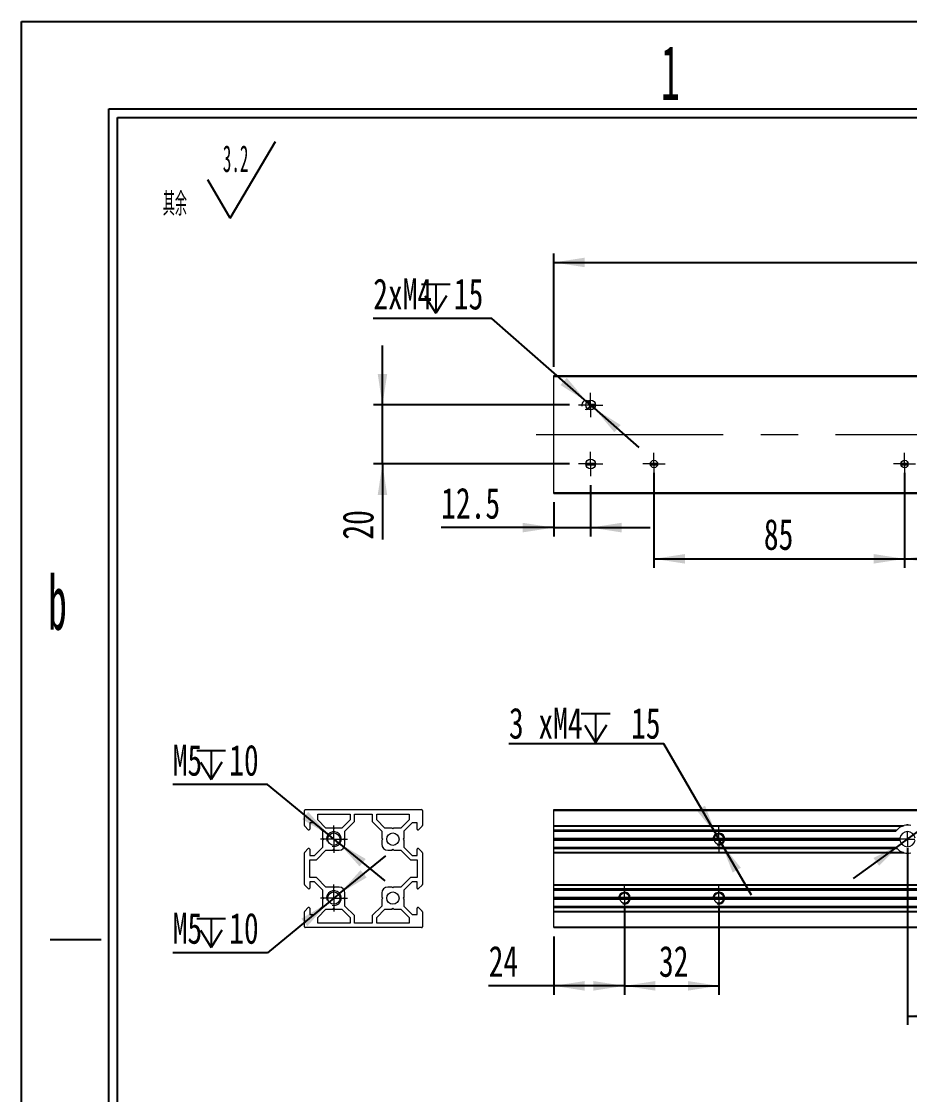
# Model space of a CAD drawing. Header units: millimetres. Extents: x 2 to 295, y 1 to 209.
# Drawn here: x 1.8 to 102.2, y 87.4 to 208.7 of the extents above; entities that cross this region are included whole.
import ezdxf

# ---------------------------------------------------------------- set-up
doc = ezdxf.new("R2010")
doc.units = ezdxf.units.MM
doc.linetypes.add('CENTER', pattern=[10.16, 6.35, -1.27, 1.27, -1.27])
doc.linetypes.add('CENTERX2', pattern=[20.32, 12.7, -2.54, 2.54, -2.54])
doc.layers.add('DIM', color=5, linetype='Continuous')
doc.layers.add('SLD-0', color=179, linetype='Continuous')
doc.layers.add('中心线', color=1, linetype='CENTER', lineweight=15)
doc.styles.add('SLDTEXTSTYLE0', font='TXT', dxfattribs={"width": 0.469, "bigfont": 'bigfont'})
doc.styles.add('SLDTEXTSTYLE1', font='TXT', dxfattribs={"width": 0.469})
doc.styles.add('SLDTEXTSTYLE15', font='TXT', dxfattribs={"width": 0.7})
doc.styles.add('SLDTEXTSTYLE7', font='TXT', dxfattribs={"width": 0.5025})
doc.dimstyles.new('SLDDIMSTYLE0', dxfattribs={"dimtxt": 3.5, "dimasz": 3.5, "dimexe": 0, "dimexo": 0.0625, "dimgap": 0.875, "dimtad": 2, "dimlfac": 3, "dimrnd": 1e-09, "dimzin": 12, "dimdsep": 46, "dimtxsty": 'SLDTEXTSTYLE1', "dimsah": 1, "dimcen": 0.09, "dimadec": 0, "dimazin": 3, "dimtfac": 1, "dimtofl": 0, "dimtmove": 0, "dimatfit": 3, "dimfxl": 0, "dimfrac": 2, "dimtolj": 1, "dimtzin": 12, "dimarcsym": 0})
doc.dimstyles.new('SLDDIMSTYLE1', dxfattribs={"dimtxt": 3.5, "dimasz": 3.5, "dimexe": 0, "dimexo": 0.0625, "dimgap": 0.875, "dimtad": 0, "dimtih": 1, "dimtoh": 1, "dimdec": 6, "dimlfac": 3, "dimrnd": 1e-09, "dimzin": 12, "dimdsep": 46, "dimtxsty": 'SLDTEXTSTYLE1', "dimsah": 1, "dimcen": 0, "dimadec": 0, "dimazin": 3, "dimtfac": 1, "dimtmove": 0, "dimatfit": 3, "dimfxl": 0, "dimfrac": 2, "dimtolj": 1, "dimtzin": 12, "dimarcsym": 0})
doc.dimstyles.new('SLDDIMSTYLE2', dxfattribs={"dimtxt": 3.5, "dimasz": 3.5, "dimexe": 0, "dimexo": 0.0625, "dimgap": 0.875, "dimtad": 2, "dimlfac": 3, "dimrnd": 1e-09, "dimzin": 12, "dimdsep": 46, "dimtxsty": 'SLDTEXTSTYLE1', "dimsah": 1, "dimcen": 0.09, "dimadec": 0, "dimazin": 3, "dimtfac": 1, "dimtmove": 0, "dimatfit": 0, "dimfxl": 0, "dimfrac": 2, "dimtolj": 1, "dimtzin": 12, "dimarcsym": 0})
doc.dimstyles.new('SLDDIMSTYLE4', dxfattribs={"dimtxt": 3.5, "dimasz": 3.5, "dimexe": 0, "dimexo": 0.0625, "dimgap": 0.875, "dimtad": 0, "dimtih": 1, "dimtoh": 1, "dimlfac": 3, "dimrnd": 1e-09, "dimzin": 12, "dimdsep": 46, "dimtxsty": 'SLDTEXTSTYLE1', "dimsah": 1, "dimcen": 0, "dimadec": 0, "dimazin": 3, "dimtfac": 1, "dimtmove": 0, "dimatfit": 3, "dimfxl": 0, "dimfrac": 2, "dimtolj": 1, "dimtzin": 12, "dimarcsym": 0})
doc.dimstyles.new('SLDDIMSTYLE5', dxfattribs={"dimtxt": 3.5, "dimasz": 3.5, "dimexe": 0, "dimexo": 0.0625, "dimgap": 0.875, "dimtad": 0, "dimtih": 1, "dimtoh": 1, "dimlfac": 3, "dimrnd": 1e-09, "dimzin": 12, "dimdsep": 46, "dimtxsty": 'SLDTEXTSTYLE1', "dimsah": 1, "dimcen": 0, "dimadec": 0, "dimazin": 3, "dimtfac": 1, "dimtmove": 0, "dimatfit": 3, "dimfxl": 0, "dimfrac": 2, "dimtolj": 1, "dimtzin": 12, "dimarcsym": 0})

# ---------------------------------------------------------------- blocks, each defined once
blk = doc.blocks.new('SW_NOTE_0')
at = {"layer": 'SLD-0', "color": 0}
for q in [(12.74, 9.16), (5.08, 4.83)]:
    blk.add_line((7.63, 0.49), q, dxfattribs=at)
at = {"layer": 'SLD-0', "color": 0, "attachment_point": 1}
for s, insert, char_height, style in [('3.2', (6.78, 8.73), 3.032, 'SLDTEXTSTYLE1'), ('\\M+191B4\\M+1975D', (0, 3.41), 2.6458, 'SLDTEXTSTYLE0')]:
    blk.add_mtext(s, dxfattribs=dict(at, insert=insert, char_height=char_height, style=style))
blk = doc.blocks.new('_D')
at = {"layer": 'DIM'}
for p, q in [((101.98, 115.24), (101.98, 95.24)), ((183.98, 115.24), (183.98, 95.24)), ((101.98, 96.24), (183.98, 96.24))]:
    blk.add_line(p, q, dxfattribs=at)
for points in [[(101.98, 96.24), (105.48, 95.7), (105.48, 96.78)], [(183.98, 96.24), (180.48, 96.78), (180.48, 95.7)]]:
    blk.add_solid(points, dxfattribs=at)
at = {"layer": 'DIM', "insert": (139.37, 100.75), "char_height": 3.5, "attachment_point": 1, "style": 'SLDTEXTSTYLE15'}
blk.add_mtext('246', dxfattribs=at)
blk = doc.blocks.new('_D_1')
at = {"layer": 'DIM'}
for p, q in [((69.98, 108.58), (69.98, 98.66)), ((80.65, 108.58), (80.65, 98.66)), ((69.98, 99.66), (80.65, 99.66))]:
    blk.add_line(p, q, dxfattribs=at)
for points in [[(69.98, 99.66), (73.48, 99.12), (73.48, 100.2)], [(80.65, 99.66), (77.15, 100.2), (77.15, 99.12)]]:
    blk.add_solid(points, dxfattribs=at)
at = {"layer": 'DIM', "insert": (73.88, 104.18), "char_height": 3.5, "attachment_point": 1, "style": 'SLDTEXTSTYLE15'}
blk.add_mtext('32', dxfattribs=at)
blk = doc.blocks.new('_D_2')
at = {"layer": 'DIM'}
for p, q in [((69.98, 108.58), (69.98, 98.66)), ((61.98, 105.24), (61.98, 98.66)), ((61.98, 99.66), (54.63, 99.66)), ((69.98, 99.66), (61.98, 99.66))]:
    blk.add_line(p, q, dxfattribs=at)
for points in [[(61.98, 99.66), (65.48, 99.12), (65.48, 100.2)], [(69.98, 99.66), (66.48, 100.2), (66.48, 99.12)]]:
    blk.add_solid(points, dxfattribs=at)
at = {"layer": 'DIM', "insert": (54.63, 104.18), "char_height": 3.5, "attachment_point": 1, "style": 'SLDTEXTSTYLE15'}
blk.add_mtext('24', dxfattribs=at)
blk = doc.blocks.new('SW_SYMBOL_HOLE_DEPTH')
at = {"layer": 'DIM', "color": 0}
for p, q in [((0, 875), (800, 875)), ((400, 875), (400, 75)), ((100, 555), (400, 75)), ((700, 555), (400, 75))]:
    blk.add_line(p, q, dxfattribs=at)
blk = doc.blocks.new('_D_3')
at = {"layer": 'DIM'}
for p, q in [((74.43, 127.02), (56.92, 127.02)), ((80.38, 116.72), (74.43, 127.02)), ((80.93, 115.77), (80.38, 116.72)), ((80.93, 115.77), (84.29, 109.94))]:
    blk.add_line(p, q, dxfattribs=at)
for points in [[(80.38, 116.72), (79.09, 120.02), (78.16, 119.48)], [(80.93, 115.77), (82.21, 112.47), (83.14, 113)]]:
    blk.add_solid(points, dxfattribs=at)
at = {"layer": 'DIM', "xscale": 0.004072727272727273, "yscale": 0.004072727272727273, "zscale": 0.004072727272727273}
blk.add_blockref('SW_SYMBOL_HOLE_DEPTH', (65.09, 126.88), dxfattribs=at)
at = {"layer": 'DIM', "char_height": 3.5, "attachment_point": 1, "style": 'SLDTEXTSTYLE15'}
for s, insert in [('3 xM4', (56.92, 131.1)), ('15', (70.73, 131.1))]:
    blk.add_mtext(s, dxfattribs=dict(at, insert=insert))
blk = doc.blocks.new('SW_SYMBOL_HOLE_SPOT')
at = {"layer": 'DIM', "color": 0}
for p, q in [((0, 875), (0, 75)), ((1600, 75), (1600, 875)), ((0, 75), (1600, 75))]:
    blk.add_line(p, q, dxfattribs=at)
blk = doc.blocks.new('_D_10')
at = {"layer": 'DIM'}
for p, q in [((102.69, 116.75), (116.85, 127.02)), ((116.85, 127.02), (153.1, 127.02)), ((101.28, 115.73), (102.69, 116.75)), ((101.28, 115.73), (95.83, 111.78))]:
    blk.add_line(p, q, dxfattribs=at)
for points in [[(102.69, 116.75), (105.84, 118.37), (105.2, 119.24)], [(101.28, 115.73), (98.13, 114.11), (98.77, 113.24)]]:
    blk.add_solid(points, dxfattribs=at)
at = {"layer": 'DIM', "xscale": 0.004072727272727273, "yscale": 0.004072727272727273, "zscale": 0.004072727272727273}
for name, p in [('SW_SYMBOL_HOLE_SPOT', (129.11, 127.31)), ('SW_SYMBOL_HOLE_DEPTH', (143.99, 127.31))]:
    blk.add_blockref(name, p, dxfattribs=at)
at = {"layer": 'DIM', "char_height": 3.5, "attachment_point": 1, "style": 'SLDTEXTSTYLE15'}
for s, insert in [('2X', (118.43, 131.53)), ('%%c', (121.16, 131.53)), ('5.2', (125.03, 131.53)), ('%%c', (136.03, 131.53)), ('9.5', (139.9, 131.53)), ('6.25', (147.65, 131.53))]:
    blk.add_mtext(s, dxfattribs=dict(at, insert=insert))
blk = doc.blocks.new('SW_CENTERMARKSYMBOL_2')
at = {"layer": '中心线', "color": 0}
for p, q in [((0, 1.67), (0, 1.7)), ((-1.67, 0), (-1.7, 0)), ((0, 0), (-0.83, 0)), ((0, 0), (0, 0.83)), ((0, 0), (0, -0.83)), ((0, 0), (0.83, 0)), ((1.67, 0), (1.7, 0)), ((0, -1.67), (0, -1.7))]:
    blk.add_line(p, q, dxfattribs=at)
blk = doc.blocks.new('SW_CENTERMARKSYMBOL_4')
at = {"layer": '中心线', "color": 0}
for p, q in [((0, 0.83), (0, 1.38)), ((-0.83, 0), (-1.38, 0)), ((0, 0), (-0.83, 0)), ((0, 0), (0, 0.83)), ((0, 0), (0, -0.83)), ((0, 0), (0.83, 0)), ((0.83, 0), (1.38, 0)), ((0, -0.83), (0, -1.38))]:
    blk.add_line(p, q, dxfattribs=at)
blk = doc.blocks.new('SW_CENTERMARKSYMBOL_5')
at = {"layer": '中心线', "color": 0}
for p, q in [((0, 0.83), (0, 1.38)), ((-0.83, 0), (-1.38, 0)), ((0, 0), (-0.83, 0)), ((0, 0), (0, 0.83)), ((0, 0), (0, -0.83)), ((0, 0), (0.83, 0)), ((0.83, 0), (1.38, 0)), ((0, -0.83), (0, -1.38))]:
    blk.add_line(p, q, dxfattribs=at)
blk = doc.blocks.new('SW_CENTERMARKSYMBOL_7')
at = {"layer": '中心线', "color": 0}
for p, q in [((0, 0.83), (0, 1.38)), ((-0.83, 0), (-1.38, 0)), ((0, 0), (-0.83, 0)), ((0, 0), (0, 0.83)), ((0, 0), (0, -0.83)), ((0, 0), (0.83, 0)), ((0.83, 0), (1.38, 0)), ((0, -0.83), (0, -1.38))]:
    blk.add_line(p, q, dxfattribs=at)
blk = doc.blocks.new('_D_30')
at = {"layer": 'DIM'}
for p, q in [((66.15, 156.27), (66.15, 150.46)), ((61.98, 154.32), (61.98, 150.46)), ((61.98, 151.46), (49.26, 151.46)), ((61.98, 151.46), (66.15, 151.46)), ((66.15, 151.46), (72.88, 151.46))]:
    blk.add_line(p, q, dxfattribs=at)
for points in [[(61.98, 151.46), (58.48, 152), (58.48, 150.92)], [(66.15, 151.46), (69.65, 150.92), (69.65, 152)]]:
    blk.add_solid(points, dxfattribs=at)
at = {"layer": 'DIM', "insert": (49.26, 155.97), "char_height": 3.5, "attachment_point": 1, "style": 'SLDTEXTSTYLE15'}
blk.add_mtext('12.5', dxfattribs=at)
blk = doc.blocks.new('_D_31')
at = {"layer": 'DIM'}
for p, q in [((42.62, 165.32), (42.62, 172.05)), ((63.77, 165.32), (41.62, 165.32)), ((42.62, 158.65), (42.62, 165.32)), ((63.77, 158.65), (41.62, 158.65)), ((42.62, 158.65), (42.62, 150.1))]:
    blk.add_line(p, q, dxfattribs=at)
for points in [[(42.62, 165.32), (43.16, 168.82), (42.09, 168.82)], [(42.62, 158.65), (42.09, 155.15), (43.16, 155.15)]]:
    blk.add_solid(points, dxfattribs=at)
at = {"layer": 'DIM', "insert": (38.11, 150.1), "char_height": 3.5, "attachment_point": 1, "rotation": 90, "style": 'SLDTEXTSTYLE15'}
blk.add_mtext('20', dxfattribs=at)
blk = doc.blocks.new('_D_32')
at = {"layer": 'DIM'}
for p, q in [((73.32, 157.65), (73.32, 146.93)), ((101.65, 157.65), (101.65, 146.93)), ((73.32, 147.93), (101.65, 147.93))]:
    blk.add_line(p, q, dxfattribs=at)
for points in [[(73.32, 147.93), (76.82, 147.39), (76.82, 148.47)], [(101.65, 147.93), (98.15, 148.47), (98.15, 147.39)]]:
    blk.add_solid(points, dxfattribs=at)
at = {"layer": 'DIM', "insert": (85.74, 152.44), "char_height": 3.5, "attachment_point": 1, "style": 'SLDTEXTSTYLE15'}
blk.add_mtext('85', dxfattribs=at)
blk = doc.blocks.new('_D_33')
at = {"layer": 'DIM'}
for p, q in [((101.65, 157.65), (101.65, 146.93)), ((129.98, 157.65), (129.98, 146.93)), ((101.65, 147.93), (129.98, 147.93))]:
    blk.add_line(p, q, dxfattribs=at)
for points in [[(101.65, 147.93), (105.15, 147.39), (105.15, 148.47)], [(129.98, 147.93), (126.48, 148.47), (126.48, 147.39)]]:
    blk.add_solid(points, dxfattribs=at)
at = {"layer": 'DIM', "insert": (112.12, 152.44), "char_height": 3.5, "attachment_point": 1, "style": 'SLDTEXTSTYLE15'}
blk.add_mtext('85', dxfattribs=at)
blk = doc.blocks.new('_D_34')
at = {"layer": 'DIM'}
for p, q in [((61.98, 169.65), (61.98, 182.43)), ((223.98, 169.65), (223.98, 182.43)), ((61.98, 181.43), (223.98, 181.43))]:
    blk.add_line(p, q, dxfattribs=at)
for points in [[(61.98, 181.43), (65.48, 180.9), (65.48, 181.97)], [(223.98, 181.43), (220.48, 181.97), (220.48, 180.9)]]:
    blk.add_solid(points, dxfattribs=at)
at = {"layer": 'DIM', "insert": (154.1, 185.95), "char_height": 3.5, "attachment_point": 1, "style": 'SLDTEXTSTYLE15'}
blk.add_mtext('486', dxfattribs=at)
blk = doc.blocks.new('_D_40')
at = {"layer": 'DIM'}
for p, q in [((55, 175.11), (41.58, 175.11)), ((65.74, 165.68), (55, 175.11)), ((66.56, 164.95), (65.74, 165.68)), ((66.56, 164.95), (71.62, 160.51))]:
    blk.add_line(p, q, dxfattribs=at)
for points in [[(65.74, 165.68), (63.46, 168.39), (62.75, 167.58)], [(66.56, 164.95), (68.84, 162.24), (69.55, 163.05)]]:
    blk.add_solid(points, dxfattribs=at)
at = {"layer": 'DIM', "xscale": 0.004072727272727273, "yscale": 0.004072727272727273, "zscale": 0.004072727272727273}
blk.add_blockref('SW_SYMBOL_HOLE_DEPTH', (47.02, 175.4), dxfattribs=at)
at = {"layer": 'DIM', "char_height": 3.5, "attachment_point": 1, "style": 'SLDTEXTSTYLE15'}
for s, insert in [('2xM4', (41.58, 179.62)), ('15', (50.69, 179.62))]:
    blk.add_mtext(s, dxfattribs=dict(at, insert=insert))
blk = doc.blocks.new('SW_CENTERMARKSYMBOL_21')
at = {"layer": '中心线', "color": 0}
for p, q in [((0, 0.83), (0, 1.38)), ((-0.83, 0), (-1.38, 0)), ((0, 0), (-0.83, 0)), ((0, 0), (0, 0.83)), ((0, 0), (0, -0.83)), ((0, 0), (0.83, 0)), ((0.83, 0), (1.38, 0)), ((0, -0.83), (0, -1.38))]:
    blk.add_line(p, q, dxfattribs=at)
blk = doc.blocks.new('SW_CENTERMARKSYMBOL_22')
at = {"layer": '中心线', "color": 0}
for p, q in [((0, 0.83), (0, 1.38)), ((-0.83, 0), (-1.38, 0)), ((0, 0), (-0.83, 0)), ((0, 0), (0, 0.83)), ((0, 0), (0, -0.83)), ((0, 0), (0.83, 0)), ((0.83, 0), (1.38, 0)), ((0, -0.83), (0, -1.38))]:
    blk.add_line(p, q, dxfattribs=at)
blk = doc.blocks.new('SW_CENTERMARKSYMBOL_27')
at = {"layer": '中心线', "color": 0}
for p, q in [((0, 0.83), (0, 1.25)), ((-0.83, 0), (-1.25, 0)), ((0, 0), (-0.83, 0)), ((0, 0), (0, 0.83)), ((0, 0), (0, -0.83)), ((0, 0), (0.83, 0)), ((0.83, 0), (1.25, 0)), ((0, -0.83), (0, -1.25))]:
    blk.add_line(p, q, dxfattribs=at)
blk = doc.blocks.new('SW_CENTERMARKSYMBOL_28')
at = {"layer": '中心线', "color": 0}
for p, q in [((0, 0.83), (0, 1.25)), ((-0.83, 0), (-1.25, 0)), ((0, 0), (-0.83, 0)), ((0, 0), (0, 0.83)), ((0, 0), (0, -0.83)), ((0, 0), (0.83, 0)), ((0.83, 0), (1.25, 0)), ((0, -0.83), (0, -1.25))]:
    blk.add_line(p, q, dxfattribs=at)
blk = doc.blocks.new('_D_41')
at = {"layer": 'DIM'}
for p, q in [((29.61, 122.41), (18.91, 122.41)), ((36.59, 116.69), (29.61, 122.41)), ((37.68, 115.8), (36.59, 116.69)), ((37.68, 115.8), (42.88, 111.53))]:
    blk.add_line(p, q, dxfattribs=at)
for points in [[(36.59, 116.69), (34.23, 119.32), (33.55, 118.49)], [(37.68, 115.8), (40.04, 113.16), (40.73, 114)]]:
    blk.add_solid(points, dxfattribs=at)
at = {"layer": 'DIM', "xscale": 0.004072727272727273, "yscale": 0.004072727272727273, "zscale": 0.004072727272727273}
blk.add_blockref('SW_SYMBOL_HOLE_DEPTH', (21.63, 122.69), dxfattribs=at)
at = {"layer": 'DIM', "char_height": 3.5, "attachment_point": 1, "style": 'SLDTEXTSTYLE15'}
for s, insert in [('M5', (18.91, 126.92)), ('10', (25.3, 126.92))]:
    blk.add_mtext(s, dxfattribs=dict(at, insert=insert))
blk = doc.blocks.new('_D_42')
at = {"layer": 'DIM'}
for p, q in [((37.78, 110.1), (42.99, 114.37)), ((37.78, 110.1), (36.49, 109.05)), ((36.49, 109.05), (29.61, 103.41)), ((29.61, 103.41), (18.91, 103.41))]:
    blk.add_line(p, q, dxfattribs=at)
for points in [[(37.78, 110.1), (40.83, 111.91), (40.15, 112.74)], [(36.49, 109.05), (33.44, 107.25), (34.13, 106.41)]]:
    blk.add_solid(points, dxfattribs=at)
at = {"layer": 'DIM', "xscale": 0.004072727272727273, "yscale": 0.004072727272727273, "zscale": 0.004072727272727273}
blk.add_blockref('SW_SYMBOL_HOLE_DEPTH', (21.63, 103.7), dxfattribs=at)
at = {"layer": 'DIM', "char_height": 3.5, "attachment_point": 1, "style": 'SLDTEXTSTYLE15'}
for s, insert in [('M5', (18.91, 107.92)), ('10', (25.3, 107.92))]:
    blk.add_mtext(s, dxfattribs=dict(at, insert=insert))
blk = doc.blocks.new('SW_CENTERMARKSYMBOL_29')
at = {"layer": '中心线', "color": 0}
for p, q in [((0, 0.83), (0, 1.53)), ((-0.83, 0), (-1.53, 0)), ((0, 0), (-0.83, 0)), ((0, 0), (0, 0.83)), ((0, 0), (0, -0.83)), ((0, 0), (0.83, 0)), ((0.83, 0), (1.53, 0)), ((0, -0.83), (0, -1.53))]:
    blk.add_line(p, q, dxfattribs=at)
blk = doc.blocks.new('SW_CENTERMARKSYMBOL_30')
at = {"layer": '中心线', "color": 0}
for p, q in [((0, 0.83), (0, 1.53)), ((-0.83, 0), (-1.53, 0)), ((0, 0), (-0.83, 0)), ((0, 0), (0, 0.83)), ((0, 0), (0, -0.83)), ((0, 0), (0.83, 0)), ((0.83, 0), (1.53, 0)), ((0, -0.83), (0, -1.53))]:
    blk.add_line(p, q, dxfattribs=at)

msp = doc.modelspace()

# ---------------------------------------------------------------- linework, layer by layer
at = {"color": 7, "linetype": 'Continuous', "lineweight": 15}
for p, q in [((61.98444258, 168.65091057), (223.98444306, 168.65091057)), ((61.98444258, 168.55091074), (61.98444258, 168.65091057)), ((61.98444258, 155.41757737), (61.98444258, 168.55091074)), ((61.98444258, 168.55091074), (223.98444306, 168.55091074)), ((66.05559877, 165.41757745), (66.68949416, 165.41757745)), ((66.05559877, 165.21757748), (66.68913654, 165.21757748)), ((66.06777798, 165.31757731), (66.69551423, 165.31757731)), ((65.60111335, 158.6509108), (66.69551423, 158.6509108)), ((65.6142065, 158.75091063), (66.68949416, 158.75091063)), ((65.61558735, 158.55091066), (66.68913654, 158.55091066)), ((72.90111275, 158.6509108), (73.73311411, 158.6509108)), ((72.91655035, 158.55091066), (73.71644468, 158.55091066)), ((72.91986834, 158.75091063), (73.72036865, 158.75091063)), ((101.23443893, 158.6509108), (102.06645023, 158.6509108)), ((101.24988646, 158.55091066), (102.0497808, 158.55091066)), ((101.25320446, 158.75091063), (102.05369484, 158.75091063)), ((61.98444258, 155.41757737), (223.98444306, 155.41757737)), ((61.98444258, 155.31757754), (61.98444258, 155.41757737)), ((61.98444258, 155.31757754), (223.98444306, 155.31757754)), ((33.80289014, 117.78184438), (33.80289014, 119.47555128)), ((33.90289014, 119.57555128), (47.03622347, 119.57555128)), ((35.30289014, 118.42910467), (35.30289014, 119.07555128)), ((35.30289014, 119.07555128), (38.96955681, 119.07555128)), ((38.96955681, 119.07555128), (38.96955681, 118.42910467)), ((39.46955681, 118.22199789), (39.46955681, 119.07555128)), ((39.46955681, 119.07555128), (41.46955681, 119.07555128)), ((41.46955681, 119.07555128), (41.46955681, 118.22199789)), ((41.96955681, 119.07555128), (45.63622347, 119.07555128)), ((41.96955681, 118.42910467), (41.96955681, 119.07555128)), ((45.63622347, 119.07555128), (45.63622347, 118.42910467)), ((47.13622347, 119.47555128), (47.13622347, 117.78184438)), ((61.98444258, 119.57555113), (162.61777571, 119.57555113)), ((61.98444258, 119.4755513), (61.98444258, 119.57555113)), ((61.98444258, 119.4755513), (162.61777571, 119.4755513)), ((61.98444258, 117.78184434), (61.98444258, 119.4755513)), ((34.23217946, 117.31292863), (33.83091026, 117.71419783)), ((34.94933675, 118.07555128), (34.40289014, 118.07555128)), ((34.40289014, 118.07555128), (34.40289014, 117.3836393)), ((35.88622347, 117.13866456), (34.94933675, 118.07555128)), ((36.23977686, 117.49221795), (35.30289014, 118.42910467)), ((38.96955681, 118.42910467), (38.03267008, 117.49221795)), ((38.38622347, 117.13866456), (39.46955681, 118.22199789)), ((41.46955681, 118.22199789), (42.55289014, 117.13866456)), ((42.90644353, 117.49221795), (41.96955681, 118.42910467)), ((45.63622347, 118.42910467), (44.69933675, 117.49221795)), ((45.98977686, 118.07555128), (45.05289014, 117.13866456)), ((46.53622347, 118.07555128), (45.98977686, 118.07555128)), ((46.53622347, 117.3836393), (46.53622347, 118.07555128)), ((47.10820336, 117.71419783), (46.70693415, 117.31292863)), ((61.98444258, 117.78184434), (101.61499472, 117.78184434)), ((61.98444258, 117.71419773), (61.98444258, 117.78184434)), ((61.98444258, 117.71419773), (101.40116305, 117.71419773)), ((61.98444258, 117.3129287), (61.98444258, 117.71419773)), ((35.88622347, 116.34221795), (35.88622347, 117.13866456)), ((37.03622347, 117.49221795), (36.23977686, 117.49221795)), ((37.13622347, 117.39221795), (37.03622347, 117.49221795)), ((37.23622347, 117.49221795), (37.13622347, 117.39221795)), ((38.03267008, 117.49221795), (37.23622347, 117.49221795)), ((38.38622347, 116.34221795), (38.38622347, 117.13866456)), ((42.55289014, 117.13866456), (42.55289014, 116.34221795)), ((43.70289014, 117.49221795), (42.90644353, 117.49221795)), ((43.80289014, 117.39221795), (43.70289014, 117.49221795)), ((43.90289014, 117.49221795), (43.80289014, 117.39221795)), ((44.69933675, 117.49221795), (43.90289014, 117.49221795)), ((45.05289014, 117.13866456), (45.05289014, 116.34221795)), ((61.98444258, 117.3129287), (100.81803094, 117.3129287)), ((61.98444258, 117.28363923), (61.98444258, 117.3129287)), ((61.98444258, 117.28363923), (100.79252016, 117.28363923)), ((61.98444258, 117.13866459), (61.98444258, 117.28363923)), ((61.98444258, 117.13866459), (100.67933094, 117.13866459)), ((61.98444258, 116.34221801), (61.98444258, 117.13866459)), ((34.94933675, 114.40888461), (35.88622347, 115.34577134)), ((35.98622347, 116.24221795), (35.88622347, 116.34221795)), ((35.88622347, 116.14221795), (35.98622347, 116.24221795)), ((35.88622347, 115.34577134), (35.88622347, 116.14221795)), ((38.28622347, 116.24221795), (38.38622347, 116.34221795)), ((38.38622347, 116.14221795), (38.28622347, 116.24221795)), ((38.38622347, 115.65888461), (38.38622347, 116.14221795)), ((42.55289014, 116.34221795), (42.65289014, 116.24221795)), ((42.65289014, 116.24221795), (42.55289014, 116.14221795)), ((42.55289014, 116.14221795), (42.55289014, 115.65888461)), ((45.05289014, 116.34221795), (44.95289014, 116.24221795)), ((44.95289014, 116.24221795), (45.05289014, 116.14221795)), ((45.05289014, 116.14221795), (45.05289014, 115.34577134)), ((45.05289014, 115.34577134), (45.98977686, 114.40888461)), ((61.98444258, 116.34221801), (80.11027466, 116.34221801)), ((61.98444258, 116.24221787), (61.98444258, 116.34221801)), ((61.98444258, 116.24221787), (80.10110548, 116.24221787)), ((61.98444258, 116.14221804), (61.98444258, 116.24221787)), ((61.98444258, 116.14221804), (80.11027466, 116.14221804)), ((61.98444258, 115.34577131), (61.98444258, 116.14221804)), ((61.98444258, 115.34577131), (100.67933094, 115.34577131)), ((61.98444258, 115.20079652), (61.98444258, 115.34577131)), ((80.10670832, 116.24221787), (81.2011092, 116.24221787)), ((80.11272839, 116.14221804), (81.18801605, 116.14221804)), ((80.11308602, 116.34221801), (81.18662527, 116.34221801)), ((81.19194002, 116.34221801), (101.12356435, 116.34221801)), ((81.19194002, 116.14221804), (101.12356435, 116.14221804)), ((81.2011092, 116.24221787), (101.11777277, 116.24221787)), ((33.80289014, 111.11517771), (33.80289014, 114.70259152)), ((33.83091026, 114.77023807), (34.23217946, 115.17150727)), ((34.40289014, 115.10079659), (34.40289014, 114.40888461)), ((34.40289014, 114.40888461), (34.94933675, 114.40888461)), ((35.15644353, 113.90888461), (36.23977686, 114.99221795)), ((36.23977686, 114.99221795), (37.03622347, 114.99221795)), ((37.03622347, 114.99221795), (37.13622347, 115.09221795)), ((37.13622347, 115.09221795), (37.23622347, 114.99221795)), ((37.23622347, 114.99221795), (37.71955681, 114.99221795)), ((43.21955681, 114.99221795), (43.70289014, 114.99221795)), ((43.70289014, 114.99221795), (43.80289014, 115.09221795)), ((43.80289014, 115.09221795), (43.90289014, 114.99221795)), ((43.90289014, 114.99221795), (44.69933675, 114.99221795)), ((44.69933675, 114.99221795), (45.78267008, 113.90888461)), ((45.98977686, 114.40888461), (46.53622347, 114.40888461)), ((46.53622347, 114.40888461), (46.53622347, 115.10079659)), ((46.70693415, 115.17150727), (47.10820336, 114.77023807)), ((47.13622347, 114.70259152), (47.13622347, 111.11517771)), ((100.79242082, 115.20079652), (61.98444258, 115.20079652)), ((61.98444258, 115.1715072), (61.98444258, 115.20079652)), ((61.98444258, 115.1715072), (100.81803094, 115.1715072)), ((61.98444258, 114.77023802), (61.98444258, 115.1715072)), ((61.98444258, 114.77023802), (101.40116305, 114.77023802)), ((61.98444258, 114.70259156), (61.98444258, 114.77023802)), ((61.98444258, 114.70259156), (101.61499472, 114.70259156)), ((61.98444258, 111.11517767), (61.98444258, 114.70259156)), ((34.40289014, 113.90888461), (35.15644353, 113.90888461)), ((34.40289014, 111.90888461), (34.40289014, 113.90888461)), ((45.78267008, 113.90888461), (46.53622347, 113.90888461)), ((46.53622347, 113.90888461), (46.53622347, 111.90888461)), ((35.15644353, 111.90888461), (34.40289014, 111.90888461)), ((36.23977686, 110.82555128), (35.15644353, 111.90888461)), ((45.78267008, 111.90888461), (44.69933675, 110.82555128)), ((46.53622347, 111.90888461), (45.78267008, 111.90888461)), ((34.23217946, 110.64626196), (33.83091026, 111.04753116)), ((34.94933675, 111.40888461), (34.40289014, 111.40888461)), ((34.40289014, 111.40888461), (34.40289014, 110.71697264)), ((35.88622347, 110.47199789), (34.94933675, 111.40888461)), ((35.88622347, 109.67555128), (35.88622347, 110.47199789)), ((37.03622347, 110.82555128), (36.23977686, 110.82555128)), ((37.13622347, 110.72555128), (37.03622347, 110.82555128)), ((37.23622347, 110.82555128), (37.13622347, 110.72555128)), ((37.71955681, 110.82555128), (37.23622347, 110.82555128)), ((43.70289014, 110.82555128), (43.21955681, 110.82555128)), ((43.80289014, 110.72555128), (43.70289014, 110.82555128)), ((43.90289014, 110.82555128), (43.80289014, 110.72555128)), ((44.69933675, 110.82555128), (43.90289014, 110.82555128)), ((45.98977686, 111.40888461), (45.05289014, 110.47199789)), ((45.05289014, 110.47199789), (45.05289014, 109.67555128)), ((46.53622347, 111.40888461), (45.98977686, 111.40888461)), ((46.53622347, 110.71697264), (46.53622347, 111.40888461)), ((47.10820336, 111.04753116), (46.70693415, 110.64626196)), ((61.98444258, 111.11517767), (194.98444389, 111.11517767)), ((61.98444258, 111.04753121), (61.98444258, 111.11517767)), ((61.98444258, 111.04753121), (194.98444389, 111.04753121)), ((61.98444258, 110.64626203), (61.98444258, 111.04753121)), ((61.98444258, 110.64626203), (194.98444389, 110.64626203)), ((61.98444258, 110.61697271), (61.98444258, 110.64626203)), ((61.98444258, 110.61697271), (194.98444389, 110.61697271)), ((61.98444258, 110.47199792), (61.98444258, 110.61697271)), ((61.98444258, 110.47199792), (194.98444389, 110.47199792)), ((61.98444258, 109.67555119), (61.98444258, 110.47199792)), ((35.98622347, 109.57555128), (35.88622347, 109.67555128)), ((35.88622347, 109.47555128), (35.98622347, 109.57555128)), ((35.88622347, 108.67910467), (35.88622347, 109.47555128)), ((38.28622347, 109.57555128), (38.38622347, 109.67555128)), ((38.38622347, 109.47555128), (38.28622347, 109.57555128)), ((38.38622347, 109.67555128), (38.38622347, 110.15888461)), ((38.38622347, 108.67910467), (38.38622347, 109.47555128)), ((42.55289014, 110.15888461), (42.55289014, 109.67555128)), ((42.55289014, 109.67555128), (42.65289014, 109.57555128)), ((42.65289014, 109.57555128), (42.55289014, 109.47555128)), ((42.55289014, 109.47555128), (42.55289014, 108.67910467)), ((45.05289014, 109.67555128), (44.95289014, 109.57555128)), ((44.95289014, 109.57555128), (45.05289014, 109.47555128)), ((45.05289014, 109.47555128), (45.05289014, 108.67910467)), ((61.98444258, 109.67555119), (69.44360625, 109.67555119)), ((61.98444258, 109.57555136), (61.98444258, 109.67555119)), ((61.98444258, 109.57555136), (69.434447, 109.57555136)), ((61.98444258, 109.47555121), (61.98444258, 109.57555136)), ((61.98444258, 109.47555121), (69.44360625, 109.47555121)), ((61.98444258, 108.67910464), (61.98444258, 109.47555121)), ((69.4400399, 109.57555136), (70.53444079, 109.57555136)), ((69.44605997, 109.47555121), (70.52134763, 109.47555121)), ((69.4464176, 109.67555119), (70.51995686, 109.67555119)), ((70.52527161, 109.67555119), (80.11027466, 109.67555119)), ((70.52527161, 109.47555121), (80.11027466, 109.47555121)), ((70.53444079, 109.57555136), (80.10110548, 109.57555136)), ((80.10670832, 109.57555136), (81.2011092, 109.57555136)), ((80.11272839, 109.47555121), (81.18801605, 109.47555121)), ((80.11308602, 109.67555119), (81.18662527, 109.67555119)), ((81.19194002, 109.67555119), (194.98444389, 109.67555119)), ((81.19194002, 109.47555121), (194.98444389, 109.47555121)), ((81.2011092, 109.57555136), (194.98444389, 109.57555136)), ((33.80289014, 106.34221795), (33.80289014, 108.03592485)), ((33.83091026, 108.1035714), (34.23217946, 108.5048406)), ((34.40289014, 108.43412992), (34.40289014, 107.74221795)), ((34.94933675, 107.74221795), (35.88622347, 108.67910467)), ((35.30289014, 107.38866456), (36.23977686, 108.32555128)), ((36.23977686, 108.32555128), (37.03622347, 108.32555128)), ((37.03622347, 108.32555128), (37.13622347, 108.42555128)), ((37.13622347, 108.42555128), (37.23622347, 108.32555128)), ((37.23622347, 108.32555128), (38.03267008, 108.32555128)), ((38.03267008, 108.32555128), (38.96955681, 107.38866456)), ((39.46955681, 107.59577134), (38.38622347, 108.67910467)), ((42.55289014, 108.67910467), (41.46955681, 107.59577134)), ((41.96955681, 107.38866456), (42.90644353, 108.32555128)), ((42.90644353, 108.32555128), (43.70289014, 108.32555128)), ((43.70289014, 108.32555128), (43.80289014, 108.42555128)), ((43.80289014, 108.42555128), (43.90289014, 108.32555128)), ((43.90289014, 108.32555128), (44.69933675, 108.32555128)), ((44.69933675, 108.32555128), (45.63622347, 107.38866456)), ((45.05289014, 108.67910467), (45.98977686, 107.74221795)), ((46.53622347, 107.74221795), (46.53622347, 108.43412992)), ((46.70693415, 108.5048406), (47.10820336, 108.1035714)), ((47.13622347, 108.03592485), (47.13622347, 106.34221795)), ((61.98444258, 108.67910464), (195.02529294, 108.67910464)), ((61.98444258, 108.53413), (61.98444258, 108.67910464)), ((195.10040721, 108.53413), (61.98444258, 108.53413)), ((61.98444258, 108.50484053), (61.98444258, 108.53413)), ((61.98444258, 108.50484053), (195.12083422, 108.50484053)), ((61.98444258, 108.1035715), (61.98444258, 108.50484053)), ((61.98444258, 108.1035715), (223.98444306, 108.1035715)), ((61.98444258, 108.03592489), (61.98444258, 108.1035715)), ((61.98444258, 108.03592489), (223.98444306, 108.03592489)), ((61.98444258, 106.34221793), (61.98444258, 108.03592489)), ((34.40289014, 107.74221795), (34.94933675, 107.74221795)), ((35.30289014, 106.74221795), (35.30289014, 107.38866456)), ((38.96955681, 107.38866456), (38.96955681, 106.74221795)), ((39.46955681, 106.74221795), (39.46955681, 107.59577134)), ((41.46955681, 107.59577134), (41.46955681, 106.74221795)), ((41.96955681, 106.74221795), (41.96955681, 107.38866456)), ((45.63622347, 107.38866456), (45.63622347, 106.74221795)), ((45.98977686, 107.74221795), (46.53622347, 107.74221795)), ((47.03622347, 106.24221795), (33.90289014, 106.24221795)), ((38.96955681, 106.74221795), (35.30289014, 106.74221795)), ((41.46955681, 106.74221795), (39.46955681, 106.74221795)), ((45.63622347, 106.74221795), (41.96955681, 106.74221795)), ((61.98444258, 106.2422181), (61.98444258, 106.34221793)), ((61.98444258, 106.34221793), (223.98444306, 106.34221793)), ((61.98444258, 106.2422181), (223.98444306, 106.2422181))]:
    msp.add_line(p, q, dxfattribs=at)
for centre, radius in [((66.15110973, 165.31757739), 0.55), ((66.15110973, 158.65091072), 0.55), ((73.31777639, 158.65091072), 0.41666667), ((101.65110973, 158.65091072), 0.41666667), ((37.13622347, 116.24221795), 0.7), ((43.80289014, 116.24221795), 0.7), ((37.13622347, 109.57555128), 0.7), ((43.80289014, 109.57555128), 0.7)]:
    msp.add_circle(centre, radius, dxfattribs=at)
at = {"color": 7, "linetype": 'Continuous', "lineweight": 0}
for centre, radius in [((65.65110973, 165.31757739), 0.5), ((37.13622347, 116.24221795), 0.83333333), ((37.13622347, 116.24221795), 0.83333333), ((80.65110973, 116.24221795), 0.66666667), ((37.13622347, 109.57555128), 0.83333333), ((37.13622347, 109.57555128), 0.83333333), ((69.98444306, 109.57555128), 0.66666667), ((80.65110973, 109.57555128), 0.66666667)]:
    msp.add_arc(centre, radius, 255, 195, dxfattribs=at)
at = {"color": 7, "linetype": 'Continuous', "lineweight": 15}
for centre, radius, start, end in [((65.65110973, 165.31757739), 0.41666667, 13.8865403626, 73.3020938655), ((65.65110973, 165.31757739), 0.41666667, 287.8394562774, 346.1134596374), ((65.65110973, 165.31757739), 0.41666667, 0, 13.8865403626), ((65.65110973, 165.31757739), 0.41666667, 346.1134596374, 0), ((33.90289014, 119.47555128), 0.1, 90, 180), ((47.03622347, 119.47555128), 0.1, 0, 90), ((33.89855681, 117.78184438), 0.09566667, 180, 225), ((47.04055681, 117.78184438), 0.09566667, 315, 0), ((101.98444306, 116.24221795), 1.58333333, 111.6163336782, 137.4496129224), ((101.98444306, 116.24221795), 1.58333333, 76.5063140767, 103.4936859233), ((34.30289014, 117.3836393), 0.1, 225, 0), ((46.63622347, 117.3836393), 0.1, 180, 315), ((80.65110973, 116.24221795), 0.55, 10.4756816964, 169.5243183036), ((101.98444306, 116.24221795), 1.58333333, 138.8722756525, 145.51594922), ((101.98444306, 116.24221795), 0.86666667, 6.6258095648, 173.3741904352), ((37.71955681, 115.65888461), 0.66666667, 270, 0), ((43.21955681, 115.65888461), 0.66666667, 180, 270), ((80.65110973, 116.24221795), 0.55, 169.5243183036, 180), ((80.65110973, 116.24221795), 0.55, 180, 190.4756816964), ((80.65110973, 116.24221795), 0.55, 190.4756816964, 349.5243183036), ((80.65110973, 116.24221795), 0.55, 0, 10.4756816964), ((80.65110973, 116.24221795), 0.55, 349.5243183036, 0), ((101.98444306, 116.24221795), 1.58333333, 214.48405078, 221.1277243475), ((101.98444306, 116.24221795), 0.86666667, 173.3741904352, 180), ((101.98444306, 116.24221795), 0.86666667, 180, 186.6258095648), ((101.98444306, 116.24221795), 0.86666667, 186.6258095648, 353.3741904352), ((33.89855681, 114.70259152), 0.09566667, 135, 180), ((34.30289014, 115.10079659), 0.1, 360, 135), ((46.63622347, 115.10079659), 0.1, 45, 180), ((47.04055681, 114.70259152), 0.09566667, 0, 45), ((101.98444306, 116.24221795), 1.58333333, 222.5503870776, 248.3836663218), ((101.98444306, 116.24221795), 1.58333333, 256.5063140767, 283.4936859233), ((33.89855681, 111.11517771), 0.09566667, 180, 225), ((34.30289014, 110.71697264), 0.1, 225, 0), ((37.71955681, 110.15888461), 0.66666667, 0, 90), ((43.21955681, 110.15888461), 0.66666667, 90, 180), ((46.63622347, 110.71697264), 0.1, 180, 315), ((47.04055681, 111.11517771), 0.09566667, 315, 360), ((69.98444306, 109.57555128), 0.55, 169.5243183036, 180), ((69.98444306, 109.57555128), 0.55, 180, 190.4756816964), ((69.98444306, 109.57555128), 0.55, 10.4756816964, 169.5243183036), ((69.98444306, 109.57555128), 0.55, 190.4756816964, 349.5243183036), ((69.98444306, 109.57555128), 0.55, 0, 10.4756816964), ((69.98444306, 109.57555128), 0.55, 349.5243183036, 0), ((80.65110973, 109.57555128), 0.55, 169.5243183036, 180), ((80.65110973, 109.57555128), 0.55, 180, 190.4756816964), ((80.65110973, 109.57555128), 0.55, 10.4756816964, 169.5243183036), ((80.65110973, 109.57555128), 0.55, 190.4756816964, 349.5243183036), ((80.65110973, 109.57555128), 0.55, 0, 10.4756816964), ((80.65110973, 109.57555128), 0.55, 349.5243183036, 0), ((33.89855681, 108.03592485), 0.09566667, 135, 180), ((34.30289014, 108.43412992), 0.1, 0, 135), ((46.63622347, 108.43412992), 0.1, 45, 180), ((47.04055681, 108.03592485), 0.09566667, 0, 45), ((33.90289014, 106.34221795), 0.1, 180, 270), ((47.03622347, 106.34221795), 0.1, 270, 0)]:
    msp.add_arc(centre, radius, start, end, dxfattribs=at)
for points, knots in [([(101.40116305, 117.71419773), (101.44324546, 117.72986898), (101.51261053, 117.75570015), (101.58609271, 117.77446411), (101.61499472, 117.78184434)], [0, 0, 0, 0, 0.6066800336, 1, 1, 1, 1]), ([(100.79252016, 117.28446004), (100.7923118, 117.28422196), (100.79147035, 117.2832605), (100.79629519, 117.2887746), (100.80526964, 117.29893056), (100.81396162, 117.30846498), (100.81803094, 117.3129287)], [0, 0, 0, 0, 0.1003739638, 0.4053540444, 0.7216046519, 1, 1, 1, 1]), ([(80.11308602, 116.34221801), (80.11081758, 116.33476504), (80.09374063, 116.27865843), (80.09419043, 116.20491893), (80.11067491, 116.14916352), (80.11272839, 116.14221804)], [0, 0, 0, 0, 0.11824514862, 0.89015930543, 1, 1, 1, 1]), ([(100.81803094, 115.1715072), (100.81239582, 115.1777095), (100.80197024, 115.18918442), (100.79302006, 115.19940859), (100.79260328, 115.19988573), (100.79242082, 115.20009461)], [0, 0, 0, 0, 0.3980762181, 0.736483068, 1, 1, 1, 1]), ([(101.61499472, 114.70259156), (101.55225825, 114.71979902), (101.47839415, 114.74005859), (101.41127462, 114.76628674), (101.40116305, 114.77023802)], [0, 0, 0, 0, 0.8493498304, 1, 1, 1, 1]), ([(69.4464176, 109.67555119), (69.44415281, 109.66809813), (69.42710165, 109.61198555), (69.42752091, 109.53825252), (69.44400635, 109.48249683), (69.44605997, 109.47555121)], [0, 0, 0, 0, 0.1182334657, 0.8901563876, 1, 1, 1, 1]), ([(80.11308602, 109.67555119), (80.11081758, 109.66809821), (80.09374064, 109.6119917), (80.09419064, 109.53825229), (80.11067491, 109.4824968), (80.11272839, 109.47555121)], [0, 0, 0, 0, 0.11824515909, 0.890157853, 1, 1, 1, 1])]:
    msp.add_open_spline(points, degree=3, knots=knots, dxfattribs=at)
at = {"layer": 'SLD-0'}
for p, q in [((1.81204262, 208.67374122), (295.10655869, 208.67374122)), ((1.81204262, 1.29378036), (1.81204262, 208.67374122)), ((12.67482132, 7.2189221), (12.67482132, 197.81098137)), ((12.67482132, 197.81098137), (289.18141695, 197.81098137))]:
    msp.add_line(p, q, dxfattribs=at)
at = {"layer": 'SLD-0', "color": 6, "linetype": 'Continuous'}
for p, q in [((11.6872977, 6.23139848), (11.6872977, 198.79850499)), ((11.6872977, 198.79850499), (290.16894058, 198.79850499)), ((10.80456243, 104.85269775), (5.06807068, 104.85269775))]:
    msp.add_line(p, q, dxfattribs=at)
at = {"layer": '中心线', "linetype": 'CENTERX2', "lineweight": 0, "ltscale": 1.666667}
msp.add_line((59.98444306, 161.98424405), (225.98444306, 161.98424405), dxfattribs=at)

# ---------------------------------------------------------------- block references
at = {"layer": 'SLD-0'}
msp.add_blockref('SW_NOTE_0', (17.79500147, 185.95679348), dxfattribs=at)
at = {"layer": '中心线'}
for name, p in [('SW_CENTERMARKSYMBOL_22', (66.15110973, 165.31757739)), ('SW_CENTERMARKSYMBOL_21', (66.15110973, 158.65091072)), ('SW_CENTERMARKSYMBOL_28', (73.31777639, 158.65091072)), ('SW_CENTERMARKSYMBOL_27', (101.65110973, 158.65091072)), ('SW_CENTERMARKSYMBOL_29', (37.13622347, 116.24221795)), ('SW_CENTERMARKSYMBOL_2', (101.98444306, 116.24221795)), ('SW_CENTERMARKSYMBOL_7', (80.65110973, 116.24221795)), ('SW_CENTERMARKSYMBOL_30', (37.13622347, 109.57555128)), ('SW_CENTERMARKSYMBOL_4', (69.98444306, 109.57555128)), ('SW_CENTERMARKSYMBOL_5', (80.65110973, 109.57555128))]:
    msp.add_blockref(name, p, dxfattribs=at)

# ---------------------------------------------------------------- texts
at = {"layer": 'SLD-0', "char_height": 6.17202264, "attachment_point": 1, "style": 'SLDTEXTSTYLE7'}
for s, insert in [('1', (74.11098201, 205.97118394)), ('b', (4.83464325, 146.09177544))]:
    msp.add_mtext(s, dxfattribs=dict(at, insert=insert))

# ---------------------------------------------------------------- dimensions: what is measured, and where the dimension line sits
at = {"layer": 'DIM'}
for base, p1, p2, dimstyle, picture, middle in [((223.98444306, 181.43451712), (61.98444306, 168.65091072), (223.98444306, 168.65091072), 'SLDDIMSTYLE0', '_D_34', (156.14005763, 181.43451712)), ((101.65110973, 147.92684069), (73.31777639, 158.65091072), (101.65110973, 158.65091072), 'SLDDIMSTYLE0', '_D_32', (87.10045601, 147.92684069)), ((129.98444306, 147.92684069), (101.65110973, 158.65091072), (129.98444306, 158.65091072), 'SLDDIMSTYLE0', '_D_33', (113.47912485, 147.92684069)), ((66.15110973, 151.45727716), (61.98444306, 155.31757739), (66.15110973, 157.26757739), 'SLDDIMSTYLE2', '_D_30', (51.98444306, 151.45727716)), ((183.98444306, 96.24221795), (101.98444306, 116.24221795), (183.98444306, 116.24221795), 'SLDDIMSTYLE0', '_D', (141.41184609, 96.24221795)), ((61.98444306, 99.66327141), (69.98444306, 109.57555128), (61.98444306, 106.24221795), 'SLDDIMSTYLE0', '_D_2', (55.98789016, 99.66327141)), ((80.65110973, 99.66327141), (69.98444306, 109.57555128), (80.65110973, 109.57555128), 'SLDDIMSTYLE0', '_D_1', (75.2379503, 99.66327141))]:
    dim = msp.add_linear_dim(base=base, p1=p1, p2=p2, dimstyle=dimstyle, dxfattribs=at)
    dim.commit()
    dim.dimension.update_dxf_attribs({"geometry": picture, "text_midpoint": middle, "dimtype": 160})
for p1, p2, text, dimstyle, picture, middle in [((65.73780094, 165.68044906), (66.56441851, 164.95470572), '2xM4{\\fGDT;x}15', 'SLDDIMSTYLE5', '_D_40', (47.49347672, 177.36014057)), ((80.37613298, 116.71854535), (80.92608647, 115.76589055), '3 xM4 {\\fGDT;x} <>\\P', 'SLDDIMSTYLE1', '_D_3', (64.88294589, 128.84314325)), ((36.59471715, 116.68580661), (37.67772979, 115.79862928), 'M5{\\fGDT;x}10', 'SLDDIMSTYLE5', '_D_41', (23.46613227, 124.65835096)), ((36.49157309, 109.04746954), (37.78087386, 110.10363303), 'M5{\\fGDT;x}10', 'SLDDIMSTYLE5', '_D_42', (23.46613227, 105.65941807))]:
    dim = msp.add_diameter_dim_2p(p1=p1, p2=p2, text=text, dimstyle=dimstyle, override={"dimpost": '<>'}, dxfattribs=at)
    dim.commit()
    dim.dimension.update_dxf_attribs({"geometry": picture, "text_midpoint": middle, "dimtype": 163})
dim = msp.add_linear_dim(base=(42.62435455, 165.31757739), p1=(64.76777639, 158.65091072), p2=(64.76777639, 165.31757739), angle=90, dimstyle='SLDDIMSTYLE2', dxfattribs=at)
dim.commit()
dim.dimension.update_dxf_attribs({"geometry": '_D_31', "text_midpoint": (42.62435455, 151.45727716), "dimtype": 160})
dim = msp.add_diameter_dim_2p(p1=(102.68602765, 116.75103046), p2=(101.28285847, 115.73340544), text='2X%%c5.2{\\fGDT;v}%%c9.5{\\fGDT;x}6.25', dimstyle='SLDDIMSTYLE4', dxfattribs=at)
dim.commit()
dim.dimension.update_dxf_attribs({"geometry": '_D_10', "text_midpoint": (135.76531858, 129.26997233), "dimtype": 163})

doc.saveas('drawing.dxf')
